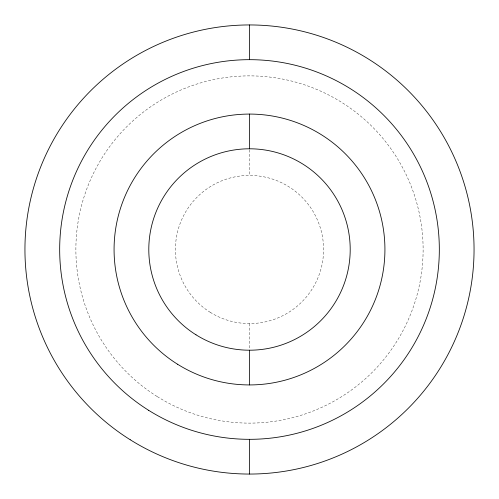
<?xml version="1.0" encoding="UTF-8"?>
<svg xmlns="http://www.w3.org/2000/svg" width="499" height="499" viewBox="0 0 499 499"><rect width="100%" height="100%" fill="white"/><g stroke="black" fill="none" stroke-linecap="round" stroke-linejoin="round"><path stroke-width="0.37" stroke-dasharray="2.5 1.87" d="M249.5 149.794L249.5 175.423M249.5 323.577L249.5 349.206M210.141 312.255A74.077 74.077 0 0 0 323.527 252.207A74.077 74.077 0 0 0 214.826 184.037A74.077 74.077 0 0 0 210.141 312.255M157.254 396.586A173.621 173.621 0 0 0 423.002 255.844A173.621 173.621 0 0 0 168.238 96.07A173.621 173.621 0 0 0 157.254 396.586"/><path stroke-width="0.75" d="M249.5 24.95L249.5 59.674M249.5 114.078L249.5 148.802M249.5 350.198L249.5 384.922M249.5 439.326L249.5 474.05M130.195 439.738A224.55 224.55 0 0 0 473.9 257.702A224.55 224.55 0 0 0 144.404 51.06A224.55 224.55 0 0 0 130.195 439.738M148.646 410.315A189.826 189.826 0 0 0 439.201 256.43A189.826 189.826 0 0 0 160.653 81.749A189.826 189.826 0 0 0 148.646 410.315M196.001 334.81A100.698 100.698 0 0 0 350.136 253.18A100.698 100.698 0 0 0 202.369 160.51A100.698 100.698 0 0 0 196.001 334.81M177.55 364.233A135.422 135.422 0 0 0 384.835 254.446A135.422 135.422 0 0 0 186.115 129.827A135.422 135.422 0 0 0 177.55 364.233"/></g></svg>
